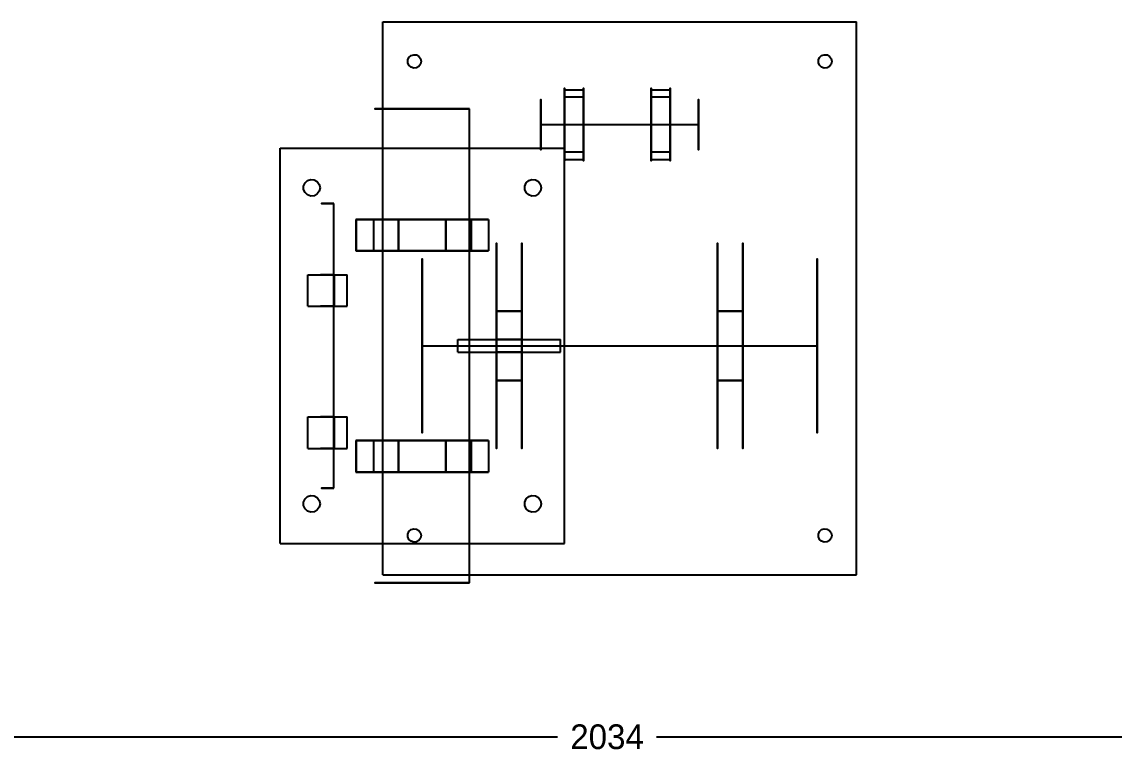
# Model space of a CAD drawing. Header units: millimetres. Extents: x -45 to 2722, y -2126 to 1871.
# Drawn here: x 646 to 1338, y -45 to 418 of the extents above; entities that cross this region are included whole.
import ezdxf

# ---------------------------------------------------------------- set-up
doc = ezdxf.new("R2010")
doc.units = ezdxf.units.MM
doc.layers.add('DIMENSIONS', color=7, linetype='Continuous')
doc.layers.add('TOP', color=7, linetype='Continuous')
doc.dimstyles.get("Standard").update_dxf_attribs({"dimtxt": 2.5, "dimasz": 2.5, "dimexe": 1.25, "dimexo": 0.625, "dimtad": 1, "dimcen": 2.5, "dimazin": 3, "dimtfac": 1, "dimtmove": 0, "dimatfit": 3})

# ---------------------------------------------------------------- blocks, each defined once
blk = doc.blocks.new('_CLOSEDFILLED')
at = {"color": 0, "linetype": 'BYBLOCK'}
blk.add_solid([(-1, 0.164), (0, 0), (-1, -0.164)], dxfattribs=at)
blk = doc.blocks.new('*D1')
at = {"color": 7}
for p, q in [((0, 0), (0, -35)), ((2034, 0), (2034, -35)), ((11.3, -35), (985.71, -35)), ((1048.29, -35), (2022.7, -35))]:
    blk.add_line(p, q, dxfattribs=at)
at = {"layer": 'Defpoints'}
for p in [(0, 0), (2034, 0), (0, -35)]:
    blk.add_point(p, dxfattribs=at)
at = {"layer": 'DIMENSIONS', "color": 7, "xscale": 11.3, "yscale": 11.3, "rotation": 180}
blk.add_blockref('_CLOSEDFILLED', (0, -35), dxfattribs=at)
at = {"layer": 'DIMENSIONS', "color": 7, "xscale": 11.3, "yscale": 11.3}
blk.add_blockref('_CLOSEDFILLED', (2034, -35), dxfattribs=at)
at = {"layer": 'DIMENSIONS', "color": 7, "insert": (1017, -35), "char_height": 15.646, "attachment_point": 5}
blk.add_mtext('2034', dxfattribs=at)

msp = doc.modelspace()

# ---------------------------------------------------------------- linework, layer by layer
at = {"layer": 'TOP'}
for points in [[(875, 67.5), (875, 417.5)], [(875, 67.5), (875, 417.5)], [(875, 417.5), (1175, 417.5)], [(875, 417.5), (1175, 417.5)], [(1175, 67.5), (1175, 417.5)], [(1175, 67.5), (1175, 417.5)], [(899.25, 392.5), (898.883, 390.771), (897.844, 389.342), (896.313, 388.458), (894.556, 388.273), (892.875, 388.819), (891.562, 390.002), (890.843, 391.616), (890.843, 393.384), (891.562, 394.998), (892.875, 396.181), (894.556, 396.727), (896.313, 396.542), (897.844, 395.658), (898.883, 394.229), (899.25, 392.5)], [(899.25, 392.5), (898.883, 390.771), (897.844, 389.342), (896.313, 388.458), (894.556, 388.273), (892.875, 388.819), (891.562, 390.002), (890.843, 391.616), (890.843, 393.384), (891.562, 394.998), (892.875, 396.181), (894.556, 396.727), (896.313, 396.542), (897.844, 395.658), (898.883, 394.229), (899.25, 392.5)], [(1159.25, 392.5), (1158.883, 390.771), (1157.844, 389.342), (1156.313, 388.458), (1154.556, 388.273), (1152.875, 388.819), (1151.562, 390.002), (1150.843, 391.616), (1150.843, 393.384), (1151.562, 394.998), (1152.875, 396.181), (1154.556, 396.727), (1156.313, 396.542), (1157.844, 395.658), (1158.883, 394.229), (1159.25, 392.5)], [(1159.25, 392.5), (1158.883, 390.771), (1157.844, 389.342), (1156.313, 388.458), (1154.556, 388.273), (1152.875, 388.819), (1151.562, 390.002), (1150.843, 391.616), (1150.843, 393.384), (1151.562, 394.998), (1152.875, 396.181), (1154.556, 396.727), (1156.313, 396.542), (1157.844, 395.658), (1158.883, 394.229), (1159.25, 392.5)], [(990, 369.936), (990, 371.737), (990, 373.213), (990, 374.337), (990, 375.09), (990, 375.46), (990, 375.441), (990, 375.032), (990, 374.241), (990, 373.081), (990, 371.572), (990, 369.739), (990, 367.613), (990, 365.231), (990, 362.633), (990, 359.864), (990, 356.969), (990, 353.998), (990, 351.002), (990, 348.031), (990, 345.136), (990, 342.367), (990, 339.769), (990, 337.387), (990, 335.261), (990, 333.428), (990, 331.919), (990, 330.759), (990, 329.968), (990, 329.559), (990, 329.54), (990, 329.91), (990, 330.663), (990, 331.787), (990, 333.263), (990, 335.064)], [(990, 330.5), (990, 374.5)], [(990, 369.936), (990, 374.5)], [(990, 374.5), (1002, 374.5)], [(990, 374.5), (1002, 374.5)], [(1002, 369.936), (1002, 371.737), (1002, 373.213), (1002, 374.337), (1002, 375.09), (1002, 375.46), (1002, 375.441), (1002, 375.032), (1002, 374.241), (1002, 373.081), (1002, 371.572), (1002, 369.739), (1002, 367.613), (1002, 365.231), (1002, 362.633), (1002, 359.864), (1002, 356.969), (1002, 353.998), (1002, 351.002), (1002, 348.031), (1002, 345.136), (1002, 342.367), (1002, 339.769), (1002, 337.387), (1002, 335.261), (1002, 333.428), (1002, 331.919), (1002, 330.759), (1002, 329.968), (1002, 329.559), (1002, 329.54), (1002, 329.91), (1002, 330.663), (1002, 331.787), (1002, 333.263), (1002, 335.064)], [(1002, 330.5), (1002, 374.5)], [(1002, 369.936), (1002, 374.5)], [(1045, 369.936), (1045, 371.737), (1045, 373.213), (1045, 374.337), (1045, 375.09), (1045, 375.46), (1045, 375.441), (1045, 375.032), (1045, 374.241), (1045, 373.081), (1045, 371.572), (1045, 369.739), (1045, 367.613), (1045, 365.231), (1045, 362.633), (1045, 359.864), (1045, 356.969), (1045, 353.998), (1045, 351.002), (1045, 348.031), (1045, 345.136), (1045, 342.367), (1045, 339.769), (1045, 337.387), (1045, 335.261), (1045, 333.428), (1045, 331.919), (1045, 330.759), (1045, 329.968), (1045, 329.559), (1045, 329.54), (1045, 329.91), (1045, 330.663), (1045, 331.787), (1045, 333.263), (1045, 335.064)], [(1045, 330.5), (1045, 374.5)], [(1045, 369.936), (1045, 374.5)], [(1045, 374.5), (1057, 374.5)], [(1045, 374.5), (1057, 374.5)], [(1057, 369.936), (1057, 371.737), (1057, 373.213), (1057, 374.337), (1057, 375.09), (1057, 375.46), (1057, 375.441), (1057, 375.032), (1057, 374.241), (1057, 373.081), (1057, 371.572), (1057, 369.739), (1057, 367.613), (1057, 365.231), (1057, 362.633), (1057, 359.864), (1057, 356.969), (1057, 353.998), (1057, 351.002), (1057, 348.031), (1057, 345.136), (1057, 342.367), (1057, 339.769), (1057, 337.387), (1057, 335.261), (1057, 333.428), (1057, 331.919), (1057, 330.759), (1057, 329.968), (1057, 329.559), (1057, 329.54), (1057, 329.91), (1057, 330.663), (1057, 331.787), (1057, 333.263), (1057, 335.064)], [(1057, 330.5), (1057, 374.5)], [(1057, 369.936), (1057, 374.5)], [(975, 352.5), (975, 355.44), (975, 358.28), (975, 360.923), (975, 363.279), (975, 365.268), (975, 366.823), (975, 367.889), (975, 368.432), (975, 368.432), (975, 367.889), (975, 366.823), (975, 365.268), (975, 363.279), (975, 360.923), (975, 358.28), (975, 355.44), (975, 352.5), (975, 349.56), (975, 346.72), (975, 344.077), (975, 341.721), (975, 339.732), (975, 338.177), (975, 337.111), (975, 336.568), (975, 336.568), (975, 337.111), (975, 338.177), (975, 339.732), (975, 341.721), (975, 344.077), (975, 346.72), (975, 349.56), (975, 352.5)], [(1002, 369.936), (990, 369.936)], [(990, 352.5), (990, 355.452), (990, 358.314), (990, 361), (990, 363.427), (990, 365.523), (990, 367.222), (990, 368.475), (990, 369.242), (990, 369.5), (990, 369.242), (990, 368.475), (990, 367.222), (990, 365.523), (990, 363.427), (990, 361), (990, 358.314), (990, 355.452), (990, 352.5), (990, 349.548), (990, 346.686), (990, 344), (990, 341.573), (990, 339.477), (990, 337.778), (990, 336.525), (990, 335.758), (990, 335.5), (990, 335.758), (990, 336.525), (990, 337.778), (990, 339.477), (990, 341.573), (990, 344), (990, 346.686), (990, 349.548), (990, 352.5)], [(1002, 352.5), (1002, 355.452), (1002, 358.314), (1002, 361), (1002, 363.427), (1002, 365.523), (1002, 367.222), (1002, 368.475), (1002, 369.242), (1002, 369.5), (1002, 369.242), (1002, 368.475), (1002, 367.222), (1002, 365.523), (1002, 363.427), (1002, 361), (1002, 358.314), (1002, 355.452), (1002, 352.5), (1002, 349.548), (1002, 346.686), (1002, 344), (1002, 341.573), (1002, 339.477), (1002, 337.778), (1002, 336.525), (1002, 335.758), (1002, 335.5), (1002, 335.758), (1002, 336.525), (1002, 337.778), (1002, 339.477), (1002, 341.573), (1002, 344), (1002, 346.686), (1002, 349.548), (1002, 352.5)], [(1057, 369.936), (1045, 369.936)], [(1045, 352.5), (1045, 355.452), (1045, 358.314), (1045, 361), (1045, 363.427), (1045, 365.523), (1045, 367.222), (1045, 368.475), (1045, 369.242), (1045, 369.5), (1045, 369.242), (1045, 368.475), (1045, 367.222), (1045, 365.523), (1045, 363.427), (1045, 361), (1045, 358.314), (1045, 355.452), (1045, 352.5), (1045, 349.548), (1045, 346.686), (1045, 344), (1045, 341.573), (1045, 339.477), (1045, 337.778), (1045, 336.525), (1045, 335.758), (1045, 335.5), (1045, 335.758), (1045, 336.525), (1045, 337.778), (1045, 339.477), (1045, 341.573), (1045, 344), (1045, 346.686), (1045, 349.548), (1045, 352.5)], [(1057, 352.5), (1057, 355.452), (1057, 358.314), (1057, 361), (1057, 363.427), (1057, 365.523), (1057, 367.222), (1057, 368.475), (1057, 369.242), (1057, 369.5), (1057, 369.242), (1057, 368.475), (1057, 367.222), (1057, 365.523), (1057, 363.427), (1057, 361), (1057, 358.314), (1057, 355.452), (1057, 352.5), (1057, 349.548), (1057, 346.686), (1057, 344), (1057, 341.573), (1057, 339.477), (1057, 337.778), (1057, 336.525), (1057, 335.758), (1057, 335.5), (1057, 335.758), (1057, 336.525), (1057, 337.778), (1057, 339.477), (1057, 341.573), (1057, 344), (1057, 346.686), (1057, 349.548), (1057, 352.5)], [(1075, 352.5), (1075, 355.44), (1075, 358.28), (1075, 360.923), (1075, 363.279), (1075, 365.268), (1075, 366.823), (1075, 367.889), (1075, 368.432), (1075, 368.432), (1075, 367.889), (1075, 366.823), (1075, 365.268), (1075, 363.279), (1075, 360.923), (1075, 358.28), (1075, 355.44), (1075, 352.5), (1075, 349.56), (1075, 346.72), (1075, 344.077), (1075, 341.721), (1075, 339.732), (1075, 338.177), (1075, 337.111), (1075, 336.568), (1075, 336.568), (1075, 337.111), (1075, 338.177), (1075, 339.732), (1075, 341.721), (1075, 344.077), (1075, 346.72), (1075, 349.56), (1075, 352.5)], [(930, 362.5), (929.851, 362.5), (929.405, 362.5), (928.667, 362.5), (927.644, 362.5), (926.347, 362.5), (924.787, 362.5), (922.981, 362.5), (920.947, 362.5), (918.705, 362.5), (916.276, 362.5), (913.686, 362.5), (910.96, 362.5), (908.125, 362.5), (905.209, 362.5), (902.242, 362.5), (899.252, 362.5), (896.27, 362.5), (893.324, 362.5), (890.445, 362.5), (887.661, 362.5), (885, 362.5), (882.488, 362.5), (880.149, 362.5), (878.008, 362.5), (876.086, 362.5), (874.401, 362.5), (872.971, 362.5), (871.809, 362.5), (870.928, 362.5), (870.335, 362.5), (870.037, 362.5), (870.037, 362.5), (870.335, 362.5), (870.928, 362.5), (871.809, 362.5), (872.971, 362.5), (874.401, 362.5), (876.086, 362.5), (878.008, 362.5), (880.149, 362.5), (882.488, 362.5), (885, 362.5), (887.661, 362.5), (890.445, 362.5), (893.324, 362.5), (896.27, 362.5), (899.252, 362.5), (902.242, 362.5), (905.209, 362.5), (908.125, 362.5), (910.96, 362.5), (913.686, 362.5), (916.276, 362.5), (918.705, 362.5), (920.947, 362.5), (922.981, 362.5), (924.787, 362.5), (926.347, 362.5), (927.644, 362.5), (928.667, 362.5), (929.405, 362.5), (929.851, 362.5), (930, 362.5)], [(930, 62.5), (930, 362.5)], [(975, 352.5), (1075, 352.5)], [(990, 352.5), (1002, 352.5)], [(1045, 352.5), (1057, 352.5)], [(810, 87.5), (810, 337.5)], [(810, 87.5), (810, 337.5)], [(810, 337.5), (990, 337.5)], [(810, 337.5), (990, 337.5)], [(990, 87.5), (990, 337.5)], [(990, 87.5), (990, 337.5)], [(990, 330.5), (990, 335.064)], [(1002, 335.064), (990, 335.064)], [(1002, 330.5), (1002, 335.064)], [(1045, 330.5), (1045, 335.064)], [(1057, 335.064), (1045, 335.064)], [(1057, 330.5), (1057, 335.064)], [(990, 330.5), (1002, 330.5)], [(990, 330.5), (1002, 330.5)], [(1045, 330.5), (1057, 330.5)], [(1045, 330.5), (1057, 330.5)], [(835.25, 312.5), (834.796, 310.365), (833.513, 308.598), (831.622, 307.507), (829.451, 307.279), (827.375, 307.953), (825.753, 309.414), (824.865, 311.408), (824.865, 313.592), (825.753, 315.586), (827.375, 317.047), (829.451, 317.721), (831.622, 317.493), (833.513, 316.402), (834.796, 314.635), (835.25, 312.5)], [(835.25, 312.5), (834.796, 310.365), (833.513, 308.598), (831.622, 307.507), (829.451, 307.279), (827.375, 307.953), (825.753, 309.414), (824.865, 311.408), (824.865, 313.592), (825.753, 315.586), (827.375, 317.047), (829.451, 317.721), (831.622, 317.493), (833.513, 316.402), (834.796, 314.635), (835.25, 312.5)], [(975.25, 312.5), (974.796, 310.365), (973.513, 308.598), (971.622, 307.507), (969.451, 307.279), (967.375, 307.953), (965.753, 309.414), (964.865, 311.408), (964.865, 313.592), (965.753, 315.586), (967.375, 317.047), (969.451, 317.721), (971.622, 317.493), (973.513, 316.402), (974.796, 314.635), (975.25, 312.5)], [(975.25, 312.5), (974.796, 310.365), (973.513, 308.598), (971.622, 307.507), (969.451, 307.279), (967.375, 307.953), (965.753, 309.414), (964.865, 311.408), (964.865, 313.592), (965.753, 315.586), (967.375, 317.047), (969.451, 317.721), (971.622, 317.493), (973.513, 316.402), (974.796, 314.635), (975.25, 312.5)], [(844, 302.5), (843.654, 302.5), (842.677, 302.5), (841.236, 302.5), (839.582, 302.5), (838, 302.5), (836.764, 302.5), (836.087, 302.5), (836.087, 302.5), (836.764, 302.5), (838, 302.5), (839.582, 302.5), (841.236, 302.5), (842.677, 302.5), (843.654, 302.5), (844, 302.5)], [(844, 122.5), (844, 302.5)], [(885, 292.5), (882.311, 292.5), (879.708, 292.5), (877.203, 292.5), (874.808, 292.5), (872.534, 292.5), (870.394, 292.5), (868.396, 292.5), (866.551, 292.5), (864.867, 292.5), (863.353, 292.5), (862.017, 292.5), (860.863, 292.5), (859.899, 292.5), (859.129, 292.5), (858.556, 292.5), (858.183, 292.5), (858.012, 292.5)], [(858.012, 292.5), (869.016, 292.5)], [(858.012, 292.5), (858.012, 272.5)], [(858.048, 292.5), (858.294, 292.5), (858.75, 292.5), (859.413, 292.5), (860.28, 292.5), (861.346, 292.5), (862.606, 292.5), (864.053, 292.5), (865.681, 292.5), (867.481, 292.5), (869.444, 292.5), (871.56, 292.5), (873.819, 292.5), (876.21, 292.5), (878.719, 292.5), (881.336, 292.5), (884.046, 292.5), (886.836, 292.5), (889.692, 292.5), (892.6, 292.5), (895.545, 292.5), (898.513, 292.5), (901.487, 292.5), (904.455, 292.5), (907.4, 292.5), (910.308, 292.5), (913.164, 292.5), (915.954, 292.5), (918.664, 292.5), (921.281, 292.5), (923.79, 292.5), (926.181, 292.5), (928.44, 292.5), (930.556, 292.5), (932.519, 292.5), (934.319, 292.5), (935.947, 292.5), (937.394, 292.5), (938.654, 292.5), (939.72, 292.5), (940.587, 292.5), (941.25, 292.5), (941.706, 292.5), (941.952, 292.5)], [(858.048, 292.5), (858.048, 272.5)], [(858.048, 292.5), (869.065, 292.5)], [(930.984, 292.5), (930.745, 292.5), (930.222, 292.5), (929.419, 292.5), (928.345, 292.5), (927.009, 292.5), (925.423, 292.5), (923.602, 292.5), (921.564, 292.5), (919.326, 292.5), (916.91, 292.5), (914.337, 292.5), (911.632, 292.5), (908.819, 292.5), (905.925, 292.5), (902.976, 292.5), (900, 292.5), (897.024, 292.5), (894.075, 292.5), (891.181, 292.5), (888.368, 292.5), (885.663, 292.5), (883.09, 292.5), (880.674, 292.5), (878.436, 292.5), (876.398, 292.5), (874.577, 292.5), (872.991, 292.5), (871.655, 292.5), (870.581, 292.5), (869.778, 292.5), (869.255, 292.5), (869.016, 292.5)], [(869.016, 292.5), (869.016, 272.5)], [(869.065, 292.5), (869.39, 292.5), (869.986, 292.5), (870.847, 292.5), (871.968, 292.5), (873.336, 292.5), (874.94, 292.5), (876.767, 292.5), (878.799, 292.5), (881.018, 292.5), (883.406, 292.5), (885.941, 292.5), (888.601, 292.5), (891.361, 292.5), (894.198, 292.5), (897.086, 292.5), (900, 292.5), (902.914, 292.5), (905.802, 292.5), (908.639, 292.5), (911.399, 292.5), (914.059, 292.5), (916.594, 292.5), (918.982, 292.5), (921.201, 292.5), (923.233, 292.5), (925.06, 292.5), (926.664, 292.5), (928.032, 292.5), (929.153, 292.5), (930.014, 292.5), (930.61, 292.5), (930.935, 292.5)], [(869.065, 292.5), (869.065, 272.5)], [(885, 292.5), (915, 292.5)], [(885, 292.5), (885, 272.5)], [(885, 272.5), (885, 292.5)], [(915, 292.5), (915, 272.5)], [(941.988, 292.5), (941.817, 292.5), (941.444, 292.5), (940.871, 292.5), (940.101, 292.5), (939.137, 292.5), (937.983, 292.5), (936.647, 292.5), (935.133, 292.5), (933.449, 292.5), (931.604, 292.5), (929.606, 292.5), (927.466, 292.5), (925.192, 292.5), (922.797, 292.5), (920.292, 292.5), (917.689, 292.5), (915, 292.5)], [(915, 272.5), (915, 292.5)], [(930.935, 292.5), (930.935, 272.5)], [(930.935, 292.5), (941.952, 292.5)], [(930.984, 292.5), (941.988, 292.5)], [(930.984, 292.5), (930.984, 272.5)], [(941.952, 292.5), (941.952, 272.5)], [(941.988, 292.5), (941.988, 272.5)], [(947, 234.5), (947, 237.918), (947, 241.255), (947, 244.501), (947, 247.644), (947, 250.675), (947, 253.585), (947, 256.363), (947, 259.002), (947, 261.492), (947, 263.825), (947, 265.995), (947, 267.995), (947, 269.817), (947, 271.456), (947, 272.908), (947, 274.166), (947, 275.228), (947, 276.09), (947, 276.749), (947, 277.203), (947, 277.45), (947, 277.49), (947, 277.323), (947, 276.949), (947, 276.37), (947, 275.586), (947, 274.602), (947, 273.419), (947, 272.042), (947, 270.475), (947, 268.723), (947, 266.792), (947, 264.687), (947, 262.416), (947, 259.986), (947, 257.404), (947, 254.679), (947, 251.819), (947, 248.834), (947, 245.733), (947, 242.526), (947, 239.223), (947, 235.835), (947, 232.372), (947, 228.846), (947, 225.268), (947, 221.649), (947, 218.001), (947, 214.336), (947, 210.664), (947, 206.999), (947, 203.351), (947, 199.732), (947, 196.154), (947, 192.628), (947, 189.165), (947, 185.777), (947, 182.474), (947, 179.267), (947, 176.166), (947, 173.181), (947, 170.321), (947, 167.596), (947, 165.014), (947, 162.584), (947, 160.313), (947, 158.208), (947, 156.277), (947, 154.525), (947, 152.958), (947, 151.581), (947, 150.398), (947, 149.414), (947, 148.63), (947, 148.051), (947, 147.677), (947, 147.51), (947, 147.55), (947, 147.797), (947, 148.251), (947, 148.91), (947, 149.772), (947, 150.834), (947, 152.092), (947, 153.544), (947, 155.183), (947, 157.005), (947, 159.005), (947, 161.175), (947, 163.508), (947, 165.998), (947, 168.637), (947, 171.415), (947, 174.325), (947, 177.356), (947, 180.499), (947, 183.745), (947, 187.082), (947, 190.5)], [(963, 234.5), (963, 237.918), (963, 241.255), (963, 244.501), (963, 247.644), (963, 250.675), (963, 253.585), (963, 256.363), (963, 259.002), (963, 261.492), (963, 263.825), (963, 265.995), (963, 267.995), (963, 269.817), (963, 271.456), (963, 272.908), (963, 274.166), (963, 275.228), (963, 276.09), (963, 276.749), (963, 277.203), (963, 277.45), (963, 277.49), (963, 277.323), (963, 276.949), (963, 276.37), (963, 275.586), (963, 274.602), (963, 273.419), (963, 272.042), (963, 270.475), (963, 268.723), (963, 266.792), (963, 264.687), (963, 262.416), (963, 259.986), (963, 257.404), (963, 254.679), (963, 251.819), (963, 248.834), (963, 245.733), (963, 242.526), (963, 239.223), (963, 235.835), (963, 232.372), (963, 228.846), (963, 225.268), (963, 221.649), (963, 218.001), (963, 214.336), (963, 210.664), (963, 206.999), (963, 203.351), (963, 199.732), (963, 196.154), (963, 192.628), (963, 189.165), (963, 185.777), (963, 182.474), (963, 179.267), (963, 176.166), (963, 173.181), (963, 170.321), (963, 167.596), (963, 165.014), (963, 162.584), (963, 160.313), (963, 158.208), (963, 156.277), (963, 154.525), (963, 152.958), (963, 151.581), (963, 150.398), (963, 149.414), (963, 148.63), (963, 148.051), (963, 147.677), (963, 147.51), (963, 147.55), (963, 147.797), (963, 148.251), (963, 148.91), (963, 149.772), (963, 150.834), (963, 152.092), (963, 153.544), (963, 155.183), (963, 157.005), (963, 159.005), (963, 161.175), (963, 163.508), (963, 165.998), (963, 168.637), (963, 171.415), (963, 174.325), (963, 177.356), (963, 180.499), (963, 183.745), (963, 187.082), (963, 190.5)], [(1087, 234.5), (1087, 237.918), (1087, 241.255), (1087, 244.501), (1087, 247.644), (1087, 250.675), (1087, 253.585), (1087, 256.363), (1087, 259.002), (1087, 261.492), (1087, 263.825), (1087, 265.995), (1087, 267.995), (1087, 269.817), (1087, 271.456), (1087, 272.908), (1087, 274.166), (1087, 275.228), (1087, 276.09), (1087, 276.749), (1087, 277.203), (1087, 277.45), (1087, 277.49), (1087, 277.323), (1087, 276.949), (1087, 276.37), (1087, 275.586), (1087, 274.602), (1087, 273.419), (1087, 272.042), (1087, 270.475), (1087, 268.723), (1087, 266.792), (1087, 264.687), (1087, 262.416), (1087, 259.986), (1087, 257.404), (1087, 254.679), (1087, 251.819), (1087, 248.834), (1087, 245.733), (1087, 242.526), (1087, 239.223), (1087, 235.835), (1087, 232.372), (1087, 228.846), (1087, 225.268), (1087, 221.649), (1087, 218.001), (1087, 214.336), (1087, 210.664), (1087, 206.999), (1087, 203.351), (1087, 199.732), (1087, 196.154), (1087, 192.628), (1087, 189.165), (1087, 185.777), (1087, 182.474), (1087, 179.267), (1087, 176.166), (1087, 173.181), (1087, 170.321), (1087, 167.596), (1087, 165.014), (1087, 162.584), (1087, 160.313), (1087, 158.208), (1087, 156.277), (1087, 154.525), (1087, 152.958), (1087, 151.581), (1087, 150.398), (1087, 149.414), (1087, 148.63), (1087, 148.051), (1087, 147.677), (1087, 147.51), (1087, 147.55), (1087, 147.797), (1087, 148.251), (1087, 148.91), (1087, 149.772), (1087, 150.834), (1087, 152.092), (1087, 153.544), (1087, 155.183), (1087, 157.005), (1087, 159.005), (1087, 161.175), (1087, 163.508), (1087, 165.998), (1087, 168.637), (1087, 171.415), (1087, 174.325), (1087, 177.356), (1087, 180.499), (1087, 183.745), (1087, 187.082), (1087, 190.5)], [(1103, 234.5), (1103, 237.918), (1103, 241.255), (1103, 244.501), (1103, 247.644), (1103, 250.675), (1103, 253.585), (1103, 256.363), (1103, 259.002), (1103, 261.492), (1103, 263.825), (1103, 265.995), (1103, 267.995), (1103, 269.817), (1103, 271.456), (1103, 272.908), (1103, 274.166), (1103, 275.228), (1103, 276.09), (1103, 276.749), (1103, 277.203), (1103, 277.45), (1103, 277.49), (1103, 277.323), (1103, 276.949), (1103, 276.37), (1103, 275.586), (1103, 274.602), (1103, 273.419), (1103, 272.042), (1103, 270.475), (1103, 268.723), (1103, 266.792), (1103, 264.687), (1103, 262.416), (1103, 259.986), (1103, 257.404), (1103, 254.679), (1103, 251.819), (1103, 248.834), (1103, 245.733), (1103, 242.526), (1103, 239.223), (1103, 235.835), (1103, 232.372), (1103, 228.846), (1103, 225.268), (1103, 221.649), (1103, 218.001), (1103, 214.336), (1103, 210.664), (1103, 206.999), (1103, 203.351), (1103, 199.732), (1103, 196.154), (1103, 192.628), (1103, 189.165), (1103, 185.777), (1103, 182.474), (1103, 179.267), (1103, 176.166), (1103, 173.181), (1103, 170.321), (1103, 167.596), (1103, 165.014), (1103, 162.584), (1103, 160.313), (1103, 158.208), (1103, 156.277), (1103, 154.525), (1103, 152.958), (1103, 151.581), (1103, 150.398), (1103, 149.414), (1103, 148.63), (1103, 148.051), (1103, 147.677), (1103, 147.51), (1103, 147.55), (1103, 147.797), (1103, 148.251), (1103, 148.91), (1103, 149.772), (1103, 150.834), (1103, 152.092), (1103, 153.544), (1103, 155.183), (1103, 157.005), (1103, 159.005), (1103, 161.175), (1103, 163.508), (1103, 165.998), (1103, 168.637), (1103, 171.415), (1103, 174.325), (1103, 177.356), (1103, 180.499), (1103, 183.745), (1103, 187.082), (1103, 190.5)], [(885, 272.5), (882.311, 272.5), (879.708, 272.5), (877.203, 272.5), (874.808, 272.5), (872.534, 272.5), (870.394, 272.5), (868.396, 272.5), (866.551, 272.5), (864.867, 272.5), (863.353, 272.5), (862.017, 272.5), (860.863, 272.5), (859.899, 272.5), (859.129, 272.5), (858.556, 272.5), (858.183, 272.5), (858.012, 272.5)], [(858.012, 272.5), (869.016, 272.5)], [(858.048, 272.5), (858.294, 272.5), (858.75, 272.5), (859.413, 272.5), (860.28, 272.5), (861.346, 272.5), (862.606, 272.5), (864.053, 272.5), (865.681, 272.5), (867.481, 272.5), (869.444, 272.5), (871.56, 272.5), (873.819, 272.5), (876.21, 272.5), (878.719, 272.5), (881.336, 272.5), (884.046, 272.5), (886.836, 272.5), (889.692, 272.5), (892.6, 272.5), (895.545, 272.5), (898.513, 272.5), (901.487, 272.5), (904.455, 272.5), (907.4, 272.5), (910.308, 272.5), (913.164, 272.5), (915.954, 272.5), (918.664, 272.5), (921.281, 272.5), (923.79, 272.5), (926.181, 272.5), (928.44, 272.5), (930.556, 272.5), (932.519, 272.5), (934.319, 272.5), (935.947, 272.5), (937.394, 272.5), (938.654, 272.5), (939.72, 272.5), (940.587, 272.5), (941.25, 272.5), (941.706, 272.5), (941.952, 272.5)], [(858.048, 272.5), (869.065, 272.5)], [(930.984, 272.5), (930.745, 272.5), (930.222, 272.5), (929.419, 272.5), (928.345, 272.5), (927.009, 272.5), (925.423, 272.5), (923.602, 272.5), (921.564, 272.5), (919.326, 272.5), (916.91, 272.5), (914.337, 272.5), (911.632, 272.5), (908.819, 272.5), (905.925, 272.5), (902.976, 272.5), (900, 272.5), (897.024, 272.5), (894.075, 272.5), (891.181, 272.5), (888.368, 272.5), (885.663, 272.5), (883.09, 272.5), (880.674, 272.5), (878.436, 272.5), (876.398, 272.5), (874.577, 272.5), (872.991, 272.5), (871.655, 272.5), (870.581, 272.5), (869.778, 272.5), (869.255, 272.5), (869.016, 272.5)], [(869.065, 272.5), (869.39, 272.5), (869.986, 272.5), (870.847, 272.5), (871.968, 272.5), (873.336, 272.5), (874.94, 272.5), (876.767, 272.5), (878.799, 272.5), (881.018, 272.5), (883.406, 272.5), (885.941, 272.5), (888.601, 272.5), (891.361, 272.5), (894.198, 272.5), (897.086, 272.5), (900, 272.5), (902.914, 272.5), (905.802, 272.5), (908.639, 272.5), (911.399, 272.5), (914.059, 272.5), (916.594, 272.5), (918.982, 272.5), (921.201, 272.5), (923.233, 272.5), (925.06, 272.5), (926.664, 272.5), (928.032, 272.5), (929.153, 272.5), (930.014, 272.5), (930.61, 272.5), (930.935, 272.5)], [(885, 272.5), (915, 272.5)], [(941.988, 272.5), (941.817, 272.5), (941.444, 272.5), (940.871, 272.5), (940.101, 272.5), (939.137, 272.5), (937.983, 272.5), (936.647, 272.5), (935.133, 272.5), (933.449, 272.5), (931.604, 272.5), (929.606, 272.5), (927.466, 272.5), (925.192, 272.5), (922.797, 272.5), (920.292, 272.5), (917.689, 272.5), (915, 272.5)], [(930.935, 272.5), (941.952, 272.5)], [(930.984, 272.5), (941.988, 272.5)], [(900, 212.5), (900, 215.988), (900, 219.463), (900, 222.909), (900, 226.313), (900, 229.662), (900, 232.941), (900, 236.139), (900, 239.241), (900, 242.235), (900, 245.11), (900, 247.853), (900, 250.454), (900, 252.903), (900, 255.188), (900, 257.302), (900, 259.235), (900, 260.98), (900, 262.53), (900, 263.878), (900, 265.02), (900, 265.95), (900, 266.664), (900, 267.161), (900, 267.438), (900, 267.493), (900, 267.327), (900, 266.94), (900, 266.334), (900, 265.511), (900, 264.475), (900, 263.229), (900, 261.78), (900, 260.131), (900, 258.291), (900, 256.267), (900, 254.066), (900, 251.698), (900, 249.172), (900, 246.499), (900, 243.688), (900, 240.752), (900, 237.702), (900, 234.551), (900, 231.311), (900, 227.995), (900, 224.617), (900, 221.19), (900, 217.728), (900, 214.245), (900, 210.755), (900, 207.272), (900, 203.81), (900, 200.383), (900, 197.005), (900, 193.689), (900, 190.449), (900, 187.298), (900, 184.248), (900, 181.312), (900, 178.501), (900, 175.828), (900, 173.302), (900, 170.934), (900, 168.733), (900, 166.709), (900, 164.869), (900, 163.22), (900, 161.771), (900, 160.525), (900, 159.489), (900, 158.666), (900, 158.06), (900, 157.673), (900, 157.507), (900, 157.562), (900, 157.839), (900, 158.336), (900, 159.05), (900, 159.98), (900, 161.122), (900, 162.47), (900, 164.02), (900, 165.765), (900, 167.698), (900, 169.812), (900, 172.097), (900, 174.546), (900, 177.147), (900, 179.89), (900, 182.765), (900, 185.759), (900, 188.861), (900, 192.059), (900, 195.338), (900, 198.687), (900, 202.091), (900, 205.537), (900, 209.012), (900, 212.5)], [(947, 212.5), (947, 208.923), (947, 205.36), (947, 201.826), (947, 198.335), (947, 194.901), (947, 191.538), (947, 188.26), (947, 185.079), (947, 182.008), (947, 179.06), (947, 176.247), (947, 173.58), (947, 171.069), (947, 168.725), (947, 166.558), (947, 164.575), (947, 162.786), (947, 161.197), (947, 159.814), (947, 158.644), (947, 157.69), (947, 156.957), (947, 156.448), (947, 156.164), (947, 156.107), (947, 156.277), (947, 156.674), (947, 157.296), (947, 158.139), (947, 159.202), (947, 160.479), (947, 161.966), (947, 163.656), (947, 165.543), (947, 167.619), (947, 169.876), (947, 172.304), (947, 174.894), (947, 177.636), (947, 180.518), (947, 183.529), (947, 186.656), (947, 189.888), (947, 193.21), (947, 196.61), (947, 200.074), (947, 203.589), (947, 207.139), (947, 210.711), (947, 214.289), (947, 217.861), (947, 221.411), (947, 224.926), (947, 228.39), (947, 231.79), (947, 235.112), (947, 238.344), (947, 241.471), (947, 244.482), (947, 247.364), (947, 250.106), (947, 252.696), (947, 255.124), (947, 257.381), (947, 259.457), (947, 261.344), (947, 263.034), (947, 264.521), (947, 265.798), (947, 266.861), (947, 267.704), (947, 268.326), (947, 268.723), (947, 268.893), (947, 268.836), (947, 268.552), (947, 268.043), (947, 267.31), (947, 266.356), (947, 265.186), (947, 263.803), (947, 262.214), (947, 260.425), (947, 258.442), (947, 256.275), (947, 253.931), (947, 251.42), (947, 248.753), (947, 245.94), (947, 242.992), (947, 239.921), (947, 236.74), (947, 233.462), (947, 230.099), (947, 226.665), (947, 223.174), (947, 219.64), (947, 216.077), (947, 212.5)], [(963, 212.5), (963, 208.923), (963, 205.36), (963, 201.826), (963, 198.335), (963, 194.901), (963, 191.538), (963, 188.26), (963, 185.079), (963, 182.008), (963, 179.06), (963, 176.247), (963, 173.58), (963, 171.069), (963, 168.725), (963, 166.558), (963, 164.575), (963, 162.786), (963, 161.197), (963, 159.814), (963, 158.644), (963, 157.69), (963, 156.957), (963, 156.448), (963, 156.164), (963, 156.107), (963, 156.277), (963, 156.674), (963, 157.296), (963, 158.139), (963, 159.202), (963, 160.479), (963, 161.966), (963, 163.656), (963, 165.543), (963, 167.619), (963, 169.876), (963, 172.304), (963, 174.894), (963, 177.636), (963, 180.518), (963, 183.529), (963, 186.656), (963, 189.888), (963, 193.21), (963, 196.61), (963, 200.074), (963, 203.589), (963, 207.139), (963, 210.711), (963, 214.289), (963, 217.861), (963, 221.411), (963, 224.926), (963, 228.39), (963, 231.79), (963, 235.112), (963, 238.344), (963, 241.471), (963, 244.482), (963, 247.364), (963, 250.106), (963, 252.696), (963, 255.124), (963, 257.381), (963, 259.457), (963, 261.344), (963, 263.034), (963, 264.521), (963, 265.798), (963, 266.861), (963, 267.704), (963, 268.326), (963, 268.723), (963, 268.893), (963, 268.836), (963, 268.552), (963, 268.043), (963, 267.31), (963, 266.356), (963, 265.186), (963, 263.803), (963, 262.214), (963, 260.425), (963, 258.442), (963, 256.275), (963, 253.931), (963, 251.42), (963, 248.753), (963, 245.94), (963, 242.992), (963, 239.921), (963, 236.74), (963, 233.462), (963, 230.099), (963, 226.665), (963, 223.174), (963, 219.64), (963, 216.077), (963, 212.5)], [(1087, 212.5), (1087, 208.923), (1087, 205.36), (1087, 201.826), (1087, 198.335), (1087, 194.901), (1087, 191.538), (1087, 188.26), (1087, 185.079), (1087, 182.008), (1087, 179.06), (1087, 176.247), (1087, 173.58), (1087, 171.069), (1087, 168.725), (1087, 166.558), (1087, 164.575), (1087, 162.786), (1087, 161.197), (1087, 159.814), (1087, 158.644), (1087, 157.69), (1087, 156.957), (1087, 156.448), (1087, 156.164), (1087, 156.107), (1087, 156.277), (1087, 156.674), (1087, 157.296), (1087, 158.139), (1087, 159.202), (1087, 160.479), (1087, 161.966), (1087, 163.656), (1087, 165.543), (1087, 167.619), (1087, 169.876), (1087, 172.304), (1087, 174.894), (1087, 177.636), (1087, 180.518), (1087, 183.529), (1087, 186.656), (1087, 189.888), (1087, 193.21), (1087, 196.61), (1087, 200.074), (1087, 203.589), (1087, 207.139), (1087, 210.711), (1087, 214.289), (1087, 217.861), (1087, 221.411), (1087, 224.926), (1087, 228.39), (1087, 231.79), (1087, 235.112), (1087, 238.344), (1087, 241.471), (1087, 244.482), (1087, 247.364), (1087, 250.106), (1087, 252.696), (1087, 255.124), (1087, 257.381), (1087, 259.457), (1087, 261.344), (1087, 263.034), (1087, 264.521), (1087, 265.798), (1087, 266.861), (1087, 267.704), (1087, 268.326), (1087, 268.723), (1087, 268.893), (1087, 268.836), (1087, 268.552), (1087, 268.043), (1087, 267.31), (1087, 266.356), (1087, 265.186), (1087, 263.803), (1087, 262.214), (1087, 260.425), (1087, 258.442), (1087, 256.275), (1087, 253.931), (1087, 251.42), (1087, 248.753), (1087, 245.94), (1087, 242.992), (1087, 239.921), (1087, 236.74), (1087, 233.462), (1087, 230.099), (1087, 226.665), (1087, 223.174), (1087, 219.64), (1087, 216.077), (1087, 212.5)], [(1103, 212.5), (1103, 208.923), (1103, 205.36), (1103, 201.826), (1103, 198.335), (1103, 194.901), (1103, 191.538), (1103, 188.26), (1103, 185.079), (1103, 182.008), (1103, 179.06), (1103, 176.247), (1103, 173.58), (1103, 171.069), (1103, 168.725), (1103, 166.558), (1103, 164.575), (1103, 162.786), (1103, 161.197), (1103, 159.814), (1103, 158.644), (1103, 157.69), (1103, 156.957), (1103, 156.448), (1103, 156.164), (1103, 156.107), (1103, 156.277), (1103, 156.674), (1103, 157.296), (1103, 158.139), (1103, 159.202), (1103, 160.479), (1103, 161.966), (1103, 163.656), (1103, 165.543), (1103, 167.619), (1103, 169.876), (1103, 172.304), (1103, 174.894), (1103, 177.636), (1103, 180.518), (1103, 183.529), (1103, 186.656), (1103, 189.888), (1103, 193.21), (1103, 196.61), (1103, 200.074), (1103, 203.589), (1103, 207.139), (1103, 210.711), (1103, 214.289), (1103, 217.861), (1103, 221.411), (1103, 224.926), (1103, 228.39), (1103, 231.79), (1103, 235.112), (1103, 238.344), (1103, 241.471), (1103, 244.482), (1103, 247.364), (1103, 250.106), (1103, 252.696), (1103, 255.124), (1103, 257.381), (1103, 259.457), (1103, 261.344), (1103, 263.034), (1103, 264.521), (1103, 265.798), (1103, 266.861), (1103, 267.704), (1103, 268.326), (1103, 268.723), (1103, 268.893), (1103, 268.836), (1103, 268.552), (1103, 268.043), (1103, 267.31), (1103, 266.356), (1103, 265.186), (1103, 263.803), (1103, 262.214), (1103, 260.425), (1103, 258.442), (1103, 256.275), (1103, 253.931), (1103, 251.42), (1103, 248.753), (1103, 245.94), (1103, 242.992), (1103, 239.921), (1103, 236.74), (1103, 233.462), (1103, 230.099), (1103, 226.665), (1103, 223.174), (1103, 219.64), (1103, 216.077), (1103, 212.5)], [(1150, 212.5), (1150, 215.988), (1150, 219.463), (1150, 222.909), (1150, 226.313), (1150, 229.662), (1150, 232.941), (1150, 236.139), (1150, 239.241), (1150, 242.235), (1150, 245.11), (1150, 247.853), (1150, 250.454), (1150, 252.903), (1150, 255.188), (1150, 257.302), (1150, 259.235), (1150, 260.98), (1150, 262.53), (1150, 263.878), (1150, 265.02), (1150, 265.95), (1150, 266.664), (1150, 267.161), (1150, 267.438), (1150, 267.493), (1150, 267.327), (1150, 266.94), (1150, 266.334), (1150, 265.511), (1150, 264.475), (1150, 263.229), (1150, 261.78), (1150, 260.131), (1150, 258.291), (1150, 256.267), (1150, 254.066), (1150, 251.698), (1150, 249.172), (1150, 246.499), (1150, 243.688), (1150, 240.752), (1150, 237.702), (1150, 234.551), (1150, 231.311), (1150, 227.995), (1150, 224.617), (1150, 221.19), (1150, 217.728), (1150, 214.245), (1150, 210.755), (1150, 207.272), (1150, 203.81), (1150, 200.383), (1150, 197.005), (1150, 193.689), (1150, 190.449), (1150, 187.298), (1150, 184.248), (1150, 181.312), (1150, 178.501), (1150, 175.828), (1150, 173.302), (1150, 170.934), (1150, 168.733), (1150, 166.709), (1150, 164.869), (1150, 163.22), (1150, 161.771), (1150, 160.525), (1150, 159.489), (1150, 158.666), (1150, 158.06), (1150, 157.673), (1150, 157.507), (1150, 157.562), (1150, 157.839), (1150, 158.336), (1150, 159.05), (1150, 159.98), (1150, 161.122), (1150, 162.47), (1150, 164.02), (1150, 165.765), (1150, 167.698), (1150, 169.812), (1150, 172.097), (1150, 174.546), (1150, 177.147), (1150, 179.89), (1150, 182.765), (1150, 185.759), (1150, 188.861), (1150, 192.059), (1150, 195.338), (1150, 198.687), (1150, 202.091), (1150, 205.537), (1150, 209.012), (1150, 212.5)], [(827.5, 237.5), (827.5, 257.5)], [(827.5, 237.5), (827.5, 257.5)], [(827.5, 257.5), (852.5, 257.5)], [(827.5, 257.5), (852.5, 257.5)], [(844.5, 257.5), (844.111, 257.5), (843.011, 257.5), (841.391, 257.5), (839.53, 257.5), (837.75, 257.5), (836.359, 257.5), (835.598, 257.5), (835.598, 257.5), (836.359, 257.5), (837.75, 257.5), (839.53, 257.5), (841.391, 257.5), (843.011, 257.5), (844.111, 257.5), (844.5, 257.5)], [(844.5, 237.5), (844.5, 257.5)], [(852.5, 237.5), (852.5, 257.5)], [(852.5, 237.5), (852.5, 257.5)], [(827.5, 237.5), (852.5, 237.5)], [(827.5, 237.5), (852.5, 237.5)], [(844.5, 237.5), (844.111, 237.5), (843.011, 237.5), (841.391, 237.5), (839.53, 237.5), (837.75, 237.5), (836.359, 237.5), (835.598, 237.5), (835.598, 237.5), (836.359, 237.5), (837.75, 237.5), (839.53, 237.5), (841.391, 237.5), (843.011, 237.5), (844.111, 237.5), (844.5, 237.5)], [(947, 190.5), (947, 234.5)], [(963, 234.5), (947, 234.5)], [(947, 234.5), (963, 234.5)], [(963, 190.5), (963, 234.5)], [(1087, 190.5), (1087, 234.5)], [(1103, 234.5), (1087, 234.5)], [(1087, 234.5), (1103, 234.5)], [(1103, 190.5), (1103, 234.5)], [(922.5, 208.5), (922.5, 216.5)], [(922.5, 208.5), (922.5, 216.5)], [(922.5, 216.5), (987.5, 216.5)], [(922.5, 216.5), (987.5, 216.5)], [(963, 216.5), (962.46, 216.5), (960.912, 216.5), (958.566, 216.5), (955.738, 216.5), (952.811, 216.5), (950.179, 216.5), (948.198, 216.5), (947.136, 216.5), (947.136, 216.5), (948.198, 216.5), (950.179, 216.5), (952.811, 216.5), (955.738, 216.5), (958.566, 216.5), (960.912, 216.5), (962.46, 216.5), (963, 216.5)], [(963, 208.5), (963, 216.5)], [(987.5, 208.5), (987.5, 216.5)], [(987.5, 208.5), (987.5, 216.5)], [(900, 212.5), (1150, 212.5)], [(922.5, 208.5), (987.5, 208.5)], [(922.5, 208.5), (987.5, 208.5)], [(947, 212.5), (963, 212.5)], [(963, 208.5), (962.46, 208.5), (960.912, 208.5), (958.566, 208.5), (955.738, 208.5), (952.811, 208.5), (950.179, 208.5), (948.198, 208.5), (947.136, 208.5), (947.136, 208.5), (948.198, 208.5), (950.179, 208.5), (952.811, 208.5), (955.738, 208.5), (958.566, 208.5), (960.912, 208.5), (962.46, 208.5), (963, 208.5)], [(1087, 212.5), (1103, 212.5)], [(963, 190.5), (947, 190.5)], [(947, 190.5), (963, 190.5)], [(1103, 190.5), (1087, 190.5)], [(1087, 190.5), (1103, 190.5)], [(827.5, 147.5), (827.5, 167.5)], [(827.5, 147.5), (827.5, 167.5)], [(827.5, 167.5), (852.5, 167.5)], [(827.5, 167.5), (852.5, 167.5)], [(844.5, 167.5), (844.111, 167.5), (843.011, 167.5), (841.391, 167.5), (839.53, 167.5), (837.75, 167.5), (836.359, 167.5), (835.598, 167.5), (835.598, 167.5), (836.359, 167.5), (837.75, 167.5), (839.53, 167.5), (841.391, 167.5), (843.011, 167.5), (844.111, 167.5), (844.5, 167.5)], [(844.5, 147.5), (844.5, 167.5)], [(852.5, 147.5), (852.5, 167.5)], [(852.5, 147.5), (852.5, 167.5)], [(885, 152.5), (882.311, 152.5), (879.708, 152.5), (877.203, 152.5), (874.808, 152.5), (872.534, 152.5), (870.394, 152.5), (868.396, 152.5), (866.551, 152.5), (864.867, 152.5), (863.353, 152.5), (862.017, 152.5), (860.863, 152.5), (859.899, 152.5), (859.129, 152.5), (858.556, 152.5), (858.183, 152.5), (858.012, 152.5)], [(858.012, 152.5), (869.016, 152.5)], [(858.012, 152.5), (858.012, 132.5)], [(858.048, 152.5), (858.294, 152.5), (858.75, 152.5), (859.413, 152.5), (860.28, 152.5), (861.346, 152.5), (862.606, 152.5), (864.053, 152.5), (865.681, 152.5), (867.481, 152.5), (869.444, 152.5), (871.56, 152.5), (873.819, 152.5), (876.21, 152.5), (878.719, 152.5), (881.336, 152.5), (884.046, 152.5), (886.836, 152.5), (889.692, 152.5), (892.6, 152.5), (895.545, 152.5), (898.513, 152.5), (901.487, 152.5), (904.455, 152.5), (907.4, 152.5), (910.308, 152.5), (913.164, 152.5), (915.954, 152.5), (918.664, 152.5), (921.281, 152.5), (923.79, 152.5), (926.181, 152.5), (928.44, 152.5), (930.556, 152.5), (932.519, 152.5), (934.319, 152.5), (935.947, 152.5), (937.394, 152.5), (938.654, 152.5), (939.72, 152.5), (940.587, 152.5), (941.25, 152.5), (941.706, 152.5), (941.952, 152.5)], [(858.048, 152.5), (858.048, 132.5)], [(858.048, 152.5), (869.065, 152.5)], [(930.984, 152.5), (930.745, 152.5), (930.222, 152.5), (929.419, 152.5), (928.345, 152.5), (927.009, 152.5), (925.423, 152.5), (923.602, 152.5), (921.564, 152.5), (919.326, 152.5), (916.91, 152.5), (914.337, 152.5), (911.632, 152.5), (908.819, 152.5), (905.925, 152.5), (902.976, 152.5), (900, 152.5), (897.024, 152.5), (894.075, 152.5), (891.181, 152.5), (888.368, 152.5), (885.663, 152.5), (883.09, 152.5), (880.674, 152.5), (878.436, 152.5), (876.398, 152.5), (874.577, 152.5), (872.991, 152.5), (871.655, 152.5), (870.581, 152.5), (869.778, 152.5), (869.255, 152.5), (869.016, 152.5)], [(869.016, 152.5), (869.016, 132.5)], [(869.065, 152.5), (869.39, 152.5), (869.986, 152.5), (870.847, 152.5), (871.968, 152.5), (873.336, 152.5), (874.94, 152.5), (876.767, 152.5), (878.799, 152.5), (881.018, 152.5), (883.406, 152.5), (885.941, 152.5), (888.601, 152.5), (891.361, 152.5), (894.198, 152.5), (897.086, 152.5), (900, 152.5), (902.914, 152.5), (905.802, 152.5), (908.639, 152.5), (911.399, 152.5), (914.059, 152.5), (916.594, 152.5), (918.982, 152.5), (921.201, 152.5), (923.233, 152.5), (925.06, 152.5), (926.664, 152.5), (928.032, 152.5), (929.153, 152.5), (930.014, 152.5), (930.61, 152.5), (930.935, 152.5)], [(869.065, 152.5), (869.065, 132.5)], [(885, 152.5), (915, 152.5)], [(885, 152.5), (885, 132.5)], [(885, 132.5), (885, 152.5)], [(915, 152.5), (915, 132.5)], [(941.988, 152.5), (941.817, 152.5), (941.444, 152.5), (940.871, 152.5), (940.101, 152.5), (939.137, 152.5), (937.983, 152.5), (936.647, 152.5), (935.133, 152.5), (933.449, 152.5), (931.604, 152.5), (929.606, 152.5), (927.466, 152.5), (925.192, 152.5), (922.797, 152.5), (920.292, 152.5), (917.689, 152.5), (915, 152.5)], [(915, 132.5), (915, 152.5)], [(930.935, 152.5), (930.935, 132.5)], [(930.935, 152.5), (941.952, 152.5)], [(930.984, 152.5), (941.988, 152.5)], [(930.984, 152.5), (930.984, 132.5)], [(941.952, 152.5), (941.952, 132.5)], [(941.988, 152.5), (941.988, 132.5)], [(827.5, 147.5), (852.5, 147.5)], [(827.5, 147.5), (852.5, 147.5)], [(844.5, 147.5), (844.111, 147.5), (843.011, 147.5), (841.391, 147.5), (839.53, 147.5), (837.75, 147.5), (836.359, 147.5), (835.598, 147.5), (835.598, 147.5), (836.359, 147.5), (837.75, 147.5), (839.53, 147.5), (841.391, 147.5), (843.011, 147.5), (844.111, 147.5), (844.5, 147.5)], [(885, 132.5), (882.311, 132.5), (879.708, 132.5), (877.203, 132.5), (874.808, 132.5), (872.534, 132.5), (870.394, 132.5), (868.396, 132.5), (866.551, 132.5), (864.867, 132.5), (863.353, 132.5), (862.017, 132.5), (860.863, 132.5), (859.899, 132.5), (859.129, 132.5), (858.556, 132.5), (858.183, 132.5), (858.012, 132.5)], [(858.012, 132.5), (869.016, 132.5)], [(858.048, 132.5), (858.294, 132.5), (858.75, 132.5), (859.413, 132.5), (860.28, 132.5), (861.346, 132.5), (862.606, 132.5), (864.053, 132.5), (865.681, 132.5), (867.481, 132.5), (869.444, 132.5), (871.56, 132.5), (873.819, 132.5), (876.21, 132.5), (878.719, 132.5), (881.336, 132.5), (884.046, 132.5), (886.836, 132.5), (889.692, 132.5), (892.6, 132.5), (895.545, 132.5), (898.513, 132.5), (901.487, 132.5), (904.455, 132.5), (907.4, 132.5), (910.308, 132.5), (913.164, 132.5), (915.954, 132.5), (918.664, 132.5), (921.281, 132.5), (923.79, 132.5), (926.181, 132.5), (928.44, 132.5), (930.556, 132.5), (932.519, 132.5), (934.319, 132.5), (935.947, 132.5), (937.394, 132.5), (938.654, 132.5), (939.72, 132.5), (940.587, 132.5), (941.25, 132.5), (941.706, 132.5), (941.952, 132.5)], [(858.048, 132.5), (869.065, 132.5)], [(930.984, 132.5), (930.745, 132.5), (930.222, 132.5), (929.419, 132.5), (928.345, 132.5), (927.009, 132.5), (925.423, 132.5), (923.602, 132.5), (921.564, 132.5), (919.326, 132.5), (916.91, 132.5), (914.337, 132.5), (911.632, 132.5), (908.819, 132.5), (905.925, 132.5), (902.976, 132.5), (900, 132.5), (897.024, 132.5), (894.075, 132.5), (891.181, 132.5), (888.368, 132.5), (885.663, 132.5), (883.09, 132.5), (880.674, 132.5), (878.436, 132.5), (876.398, 132.5), (874.577, 132.5), (872.991, 132.5), (871.655, 132.5), (870.581, 132.5), (869.778, 132.5), (869.255, 132.5), (869.016, 132.5)], [(869.065, 132.5), (869.39, 132.5), (869.986, 132.5), (870.847, 132.5), (871.968, 132.5), (873.336, 132.5), (874.94, 132.5), (876.767, 132.5), (878.799, 132.5), (881.018, 132.5), (883.406, 132.5), (885.941, 132.5), (888.601, 132.5), (891.361, 132.5), (894.198, 132.5), (897.086, 132.5), (900, 132.5), (902.914, 132.5), (905.802, 132.5), (908.639, 132.5), (911.399, 132.5), (914.059, 132.5), (916.594, 132.5), (918.982, 132.5), (921.201, 132.5), (923.233, 132.5), (925.06, 132.5), (926.664, 132.5), (928.032, 132.5), (929.153, 132.5), (930.014, 132.5), (930.61, 132.5), (930.935, 132.5)], [(885, 132.5), (915, 132.5)], [(941.988, 132.5), (941.817, 132.5), (941.444, 132.5), (940.871, 132.5), (940.101, 132.5), (939.137, 132.5), (937.983, 132.5), (936.647, 132.5), (935.133, 132.5), (933.449, 132.5), (931.604, 132.5), (929.606, 132.5), (927.466, 132.5), (925.192, 132.5), (922.797, 132.5), (920.292, 132.5), (917.689, 132.5), (915, 132.5)], [(930.935, 132.5), (941.952, 132.5)], [(930.984, 132.5), (941.988, 132.5)], [(835.25, 112.5), (834.796, 110.365), (833.513, 108.598), (831.622, 107.507), (829.451, 107.279), (827.375, 107.953), (825.753, 109.414), (824.865, 111.408), (824.865, 113.592), (825.753, 115.586), (827.375, 117.047), (829.451, 117.721), (831.622, 117.493), (833.513, 116.402), (834.796, 114.635), (835.25, 112.5)], [(835.25, 112.5), (834.796, 110.365), (833.513, 108.598), (831.622, 107.507), (829.451, 107.279), (827.375, 107.953), (825.753, 109.414), (824.865, 111.408), (824.865, 113.592), (825.753, 115.586), (827.375, 117.047), (829.451, 117.721), (831.622, 117.493), (833.513, 116.402), (834.796, 114.635), (835.25, 112.5)], [(844, 122.5), (843.654, 122.5), (842.677, 122.5), (841.236, 122.5), (839.582, 122.5), (838, 122.5), (836.764, 122.5), (836.087, 122.5), (836.087, 122.5), (836.764, 122.5), (838, 122.5), (839.582, 122.5), (841.236, 122.5), (842.677, 122.5), (843.654, 122.5), (844, 122.5)], [(975.25, 112.5), (974.796, 110.365), (973.513, 108.598), (971.622, 107.507), (969.451, 107.279), (967.375, 107.953), (965.753, 109.414), (964.865, 111.408), (964.865, 113.592), (965.753, 115.586), (967.375, 117.047), (969.451, 117.721), (971.622, 117.493), (973.513, 116.402), (974.796, 114.635), (975.25, 112.5)], [(975.25, 112.5), (974.796, 110.365), (973.513, 108.598), (971.622, 107.507), (969.451, 107.279), (967.375, 107.953), (965.753, 109.414), (964.865, 111.408), (964.865, 113.592), (965.753, 115.586), (967.375, 117.047), (969.451, 117.721), (971.622, 117.493), (973.513, 116.402), (974.796, 114.635), (975.25, 112.5)], [(899.25, 92.5), (898.883, 90.771), (897.844, 89.342), (896.313, 88.458), (894.556, 88.273), (892.875, 88.819), (891.562, 90.002), (890.843, 91.616), (890.843, 93.384), (891.562, 94.998), (892.875, 96.181), (894.556, 96.727), (896.313, 96.542), (897.844, 95.658), (898.883, 94.229), (899.25, 92.5)], [(899.25, 92.5), (898.883, 90.771), (897.844, 89.342), (896.313, 88.458), (894.556, 88.273), (892.875, 88.819), (891.562, 90.002), (890.843, 91.616), (890.843, 93.384), (891.562, 94.998), (892.875, 96.181), (894.556, 96.727), (896.313, 96.542), (897.844, 95.658), (898.883, 94.229), (899.25, 92.5)], [(1159.25, 92.5), (1158.883, 90.771), (1157.844, 89.342), (1156.313, 88.458), (1154.556, 88.273), (1152.875, 88.819), (1151.562, 90.002), (1150.843, 91.616), (1150.843, 93.384), (1151.562, 94.998), (1152.875, 96.181), (1154.556, 96.727), (1156.313, 96.542), (1157.844, 95.658), (1158.883, 94.229), (1159.25, 92.5)], [(1159.25, 92.5), (1158.883, 90.771), (1157.844, 89.342), (1156.313, 88.458), (1154.556, 88.273), (1152.875, 88.819), (1151.562, 90.002), (1150.843, 91.616), (1150.843, 93.384), (1151.562, 94.998), (1152.875, 96.181), (1154.556, 96.727), (1156.313, 96.542), (1157.844, 95.658), (1158.883, 94.229), (1159.25, 92.5)], [(810, 87.5), (990, 87.5)], [(810, 87.5), (990, 87.5)], [(930, 62.5), (929.851, 62.5), (929.405, 62.5), (928.667, 62.5), (927.644, 62.5), (926.347, 62.5), (924.787, 62.5), (922.981, 62.5), (920.947, 62.5), (918.705, 62.5), (916.276, 62.5), (913.686, 62.5), (910.96, 62.5), (908.125, 62.5), (905.209, 62.5), (902.242, 62.5), (899.252, 62.5), (896.27, 62.5), (893.324, 62.5), (890.445, 62.5), (887.661, 62.5), (885, 62.5), (882.488, 62.5), (880.149, 62.5), (878.008, 62.5), (876.086, 62.5), (874.401, 62.5), (872.971, 62.5), (871.809, 62.5), (870.928, 62.5), (870.335, 62.5), (870.037, 62.5), (870.037, 62.5), (870.335, 62.5), (870.928, 62.5), (871.809, 62.5), (872.971, 62.5), (874.401, 62.5), (876.086, 62.5), (878.008, 62.5), (880.149, 62.5), (882.488, 62.5), (885, 62.5), (887.661, 62.5), (890.445, 62.5), (893.324, 62.5), (896.27, 62.5), (899.252, 62.5), (902.242, 62.5), (905.209, 62.5), (908.125, 62.5), (910.96, 62.5), (913.686, 62.5), (916.276, 62.5), (918.705, 62.5), (920.947, 62.5), (922.981, 62.5), (924.787, 62.5), (926.347, 62.5), (927.644, 62.5), (928.667, 62.5), (929.405, 62.5), (929.851, 62.5), (930, 62.5)], [(875, 67.5), (1175, 67.5)], [(875, 67.5), (1175, 67.5)]]:
    msp.add_lwpolyline(points, dxfattribs=at)

# ---------------------------------------------------------------- dimensions: what is measured, and where the dimension line sits
at = {"layer": 'DIMENSIONS'}
dim = msp.add_linear_dim(base=(0, -35), p1=(0, 0), p2=(2034, 0), dimstyle='Standard', override={"dimtxt": 15.646154, "dimasz": 11.3, "dimdec": 2, "dimclrd": 7, "dimclre": 7, "dimclrt": 7}, dxfattribs=at)
dim.commit()
dim.dimension.update_dxf_attribs({"geometry": '*D1', "text_midpoint": (1017, -35)})

doc.saveas('drawing.dxf')
